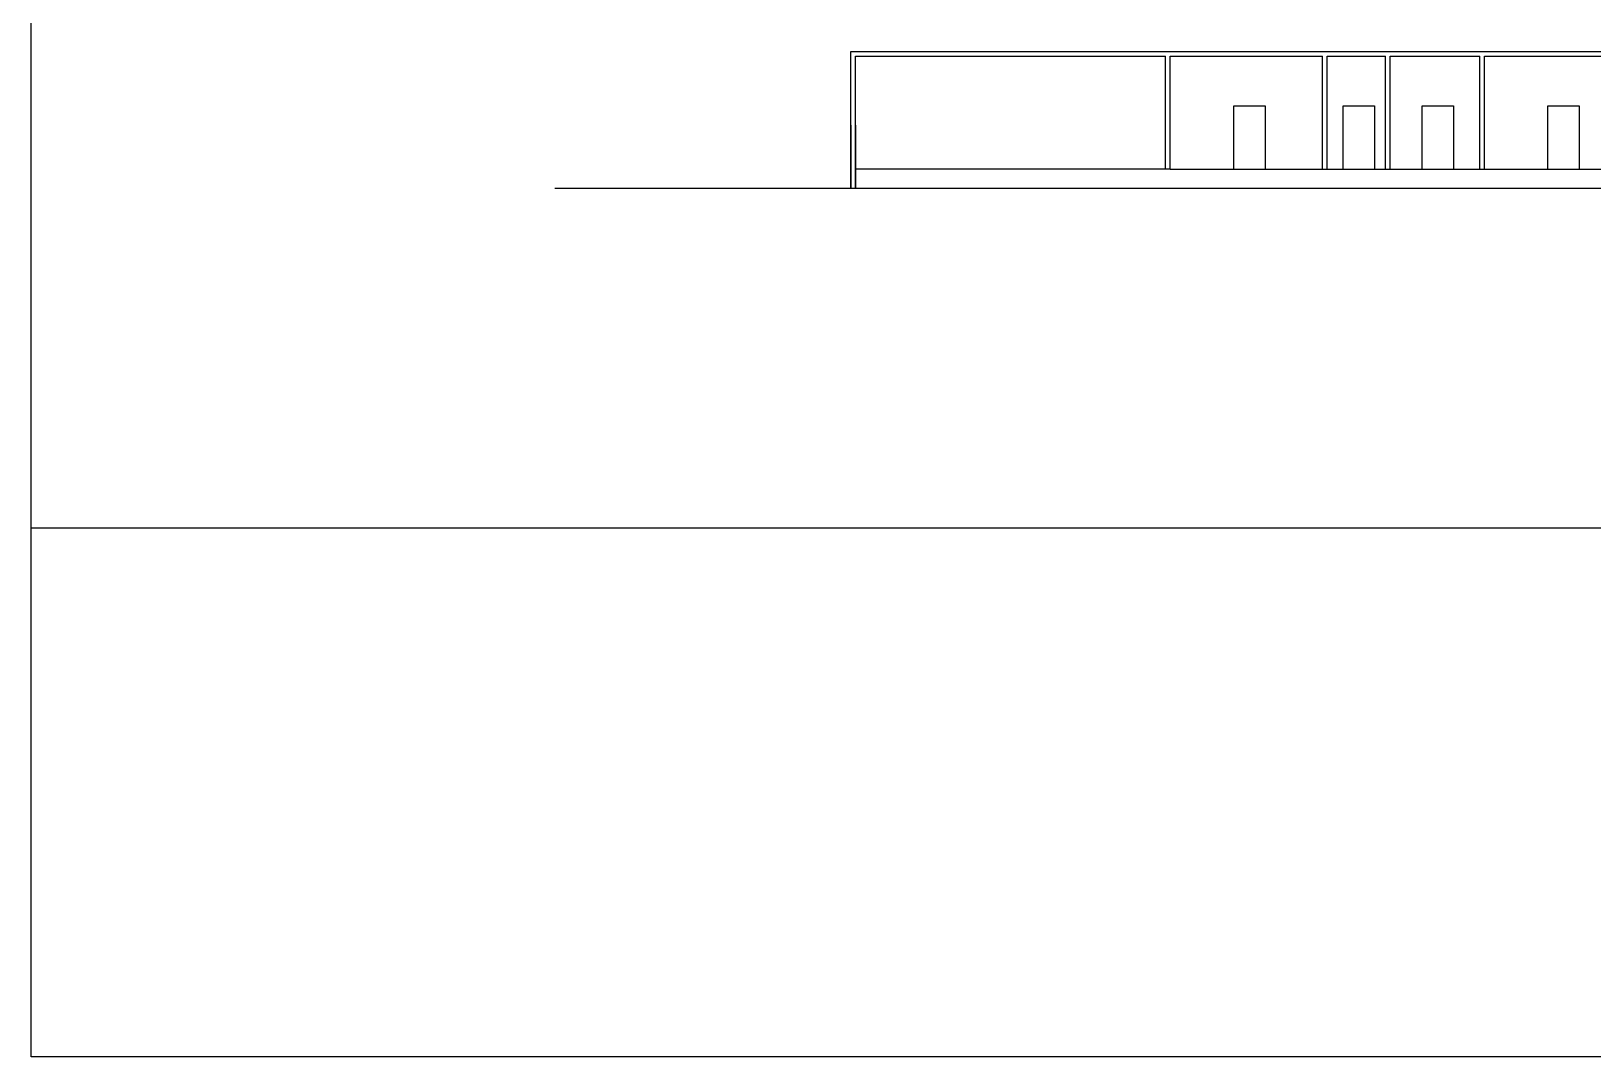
# Model space of a CAD drawing. Header units: millimetres. Extents: x -315744025 to 315695903, y -17416609 to 215511297.
# Drawn here: x 511513 to 561164, y 93675 to 126282 of the extents above; entities that cross this region are included whole.
import ezdxf

# ---------------------------------------------------------------- set-up
doc = ezdxf.new("R2010")
doc.units = ezdxf.units.MM

msp = doc.modelspace()

# ---------------------------------------------------------------- linework, layer by layer
for p, q in [((537574, 121293), (537574, 125643)), ((537574, 125643), (578724, 125643)), ((537724, 121893), (537724, 125493)), ((537724, 125493), (547574, 125493)), ((537724, 121293), (537724, 125493)), ((547574, 121893), (547574, 125493)), ((547724, 121893), (547724, 125493)), ((547724, 125493), (552574, 125493)), ((552574, 121893), (552574, 125493)), ((552724, 121893), (552724, 125493)), ((552724, 125493), (554574, 125493)), ((554574, 121893), (554574, 125493)), ((554724, 121893), (554724, 125493)), ((554724, 125493), (557574, 125493)), ((557574, 121893), (557574, 125493)), ((557724, 121893), (557724, 125493)), ((557724, 125493), (562574, 125493)), ((549752, 121906), (549752, 123906)), ((549752, 123906), (550752, 123906)), ((550752, 123906), (550752, 121906)), ((553228, 121906), (553228, 123906)), ((553228, 123906), (554228, 123906)), ((554228, 123906), (554228, 121906)), ((555738, 121906), (555738, 123906)), ((555738, 123906), (556738, 123906)), ((556738, 123906), (556738, 121906)), ((559732, 121906), (559732, 123906)), ((559732, 123906), (560732, 123906)), ((560732, 123906), (560732, 121906)), ((537574, 123293), (537574, 121293)), ((537724, 123293), (537724, 121293)), ((547724, 121893), (537724, 121893)), ((547724, 121893), (552724, 121893)), ((547724, 121893), (552724, 121893)), ((552724, 121893), (554724, 121893)), ((552724, 121893), (554724, 121893)), ((554724, 121893), (557724, 121893)), ((554724, 121893), (557724, 121893)), ((557724, 121893), (562724, 121893)), ((557724, 121893), (562724, 121893)), ((528159, 121293), (627429, 121293)), ((511513, 110498), (658328, 110498))]:
    msp.add_line(p, q)
msp.add_lwpolyline([(511513, 221482), (658328, 221482), (658328, 93675), (511513, 93675)], close=True)

doc.saveas('drawing.dxf')
